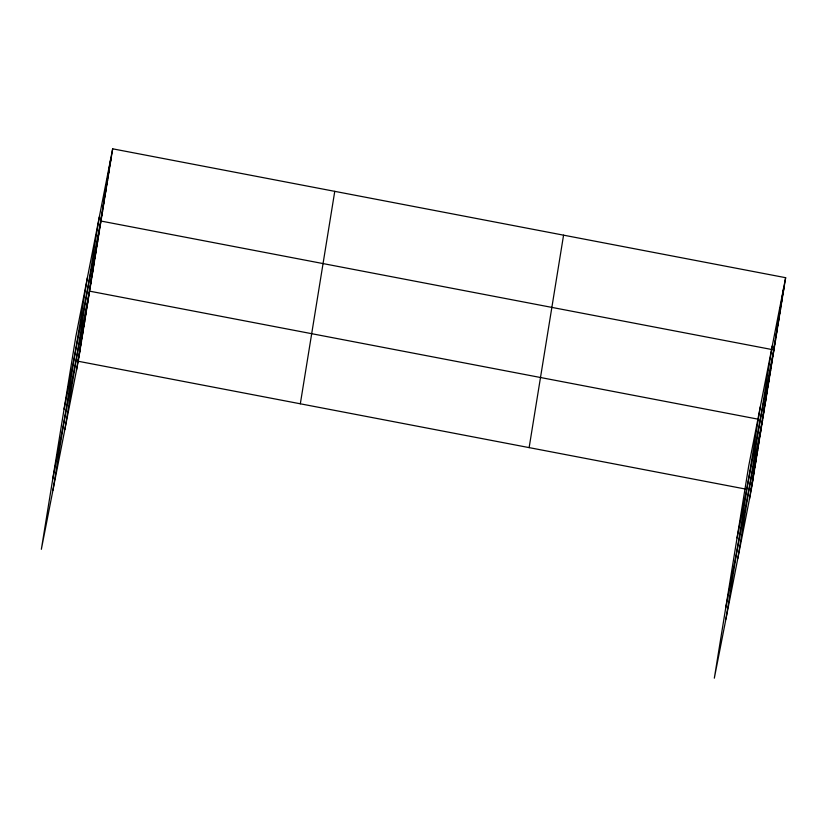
<?xml version="1.0" encoding="UTF-8"?>
<svg xmlns="http://www.w3.org/2000/svg" width="827" height="827" viewBox="0 0 827 827"><rect width="100%" height="100%" fill="white"/><g stroke="black" fill="none" stroke-linecap="round" stroke-linejoin="round"><path stroke-width="1.24" d="M52.928 490.297L87.362 277.851M64.857 429.502L99.292 217.056M76.425 370.496L110.87 158.05M112.679 148.819L75.784 336.858L41.35 549.304L78.245 361.265L112.679 148.819L785.65 277.696L751.216 490.142L714.321 678.181L748.755 465.735L785.65 277.696M300.325 403.793L334.759 191.347M529.135 447.614L563.569 235.168M725.899 619.175L760.333 406.729M737.829 558.38L772.263 345.934M749.396 499.374L783.841 286.928M109.195 168.377L111.004 159.135M107.52 178.694L109.329 169.452M105.846 189.011L107.665 179.779M104.171 199.328L105.99 190.096M102.507 209.644L104.316 200.413M100.832 219.972L102.641 210.73M64.082 409.086L100.966 221.047L773.938 349.924L737.053 537.963M97.534 240.306L99.343 231.064M95.911 250.312L97.72 241.081M94.288 260.329L96.097 251.098M92.665 270.346L94.474 261.115M91.042 280.363L92.851 271.132M89.419 290.38L91.228 281.139M52.711 479.195L89.605 291.156L758.793 419.31M86.173 310.404L87.982 301.173M84.55 320.421L86.359 311.19M82.927 330.438L84.736 321.207M81.304 340.455L83.114 331.224M79.681 350.472L81.491 341.231M78.048 360.489L79.868 351.248M782.166 297.255L783.975 288.013M780.492 307.572L782.301 298.33M778.817 317.888L780.636 308.657M777.153 328.205L778.962 318.974M775.478 338.522L777.287 329.291M773.803 348.849L775.612 339.608M770.506 369.183L772.315 359.941M768.883 379.19L770.692 369.958M767.26 389.207L769.069 379.975M765.637 399.224L767.446 389.993M764.014 409.241L765.823 400.01M762.391 419.258L764.2 410.016M725.682 608.072L762.577 420.033M759.145 439.282L760.954 430.05M757.522 449.299L759.331 440.067M755.899 459.316L757.708 450.084M754.276 469.333L756.085 460.101M752.653 479.35L754.462 470.108M751.03 489.367L752.839 480.125M78.245 361.265L746.161 489.181"/></g></svg>
